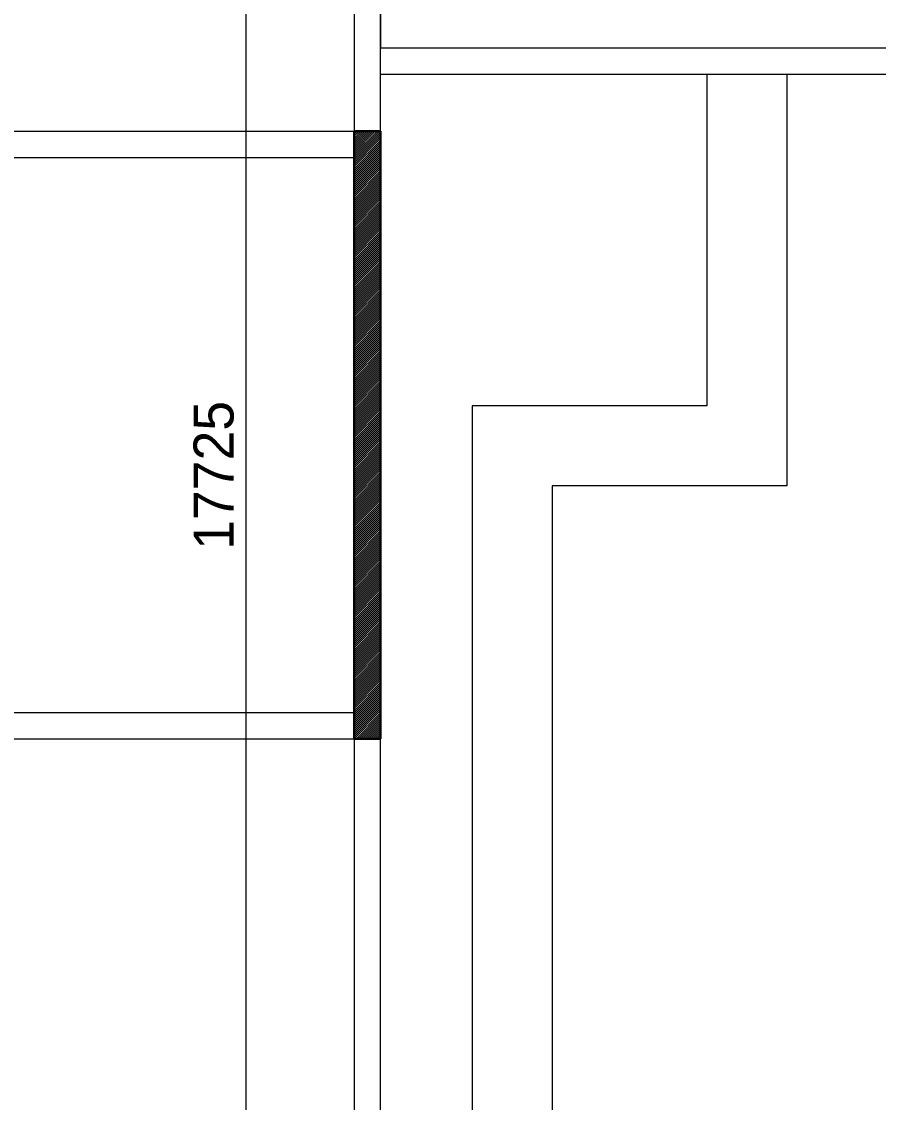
# Model space of a CAD drawing. Header units: metres. Extents: x 5205117 to 5948571, y 646915 to 1143748.
# Drawn here: x 5378304 to 5385789, y 844368 to 853814 of the extents above; entities that cross this region are included whole.
import ezdxf

# ---------------------------------------------------------------- set-up
doc = ezdxf.new("R2010")
doc.units = ezdxf.units.M
doc.header["$MEASUREMENT"] = 0
doc.header["$PDMODE"] = 35
doc.header["$PDSIZE"] = 10
doc.linetypes.add('DASHED', pattern=[0.75, 0.5, -0.25])
doc.linetypes.add('DOT2', pattern=[0.125, 0, -0.125])
doc.layers.get('0').update_dxf_attribs({"color": 1, "linetype": 'DASHED', "lineweight": 30})
for name, color, linetype, lineweight in [('A-Elevation 1', 4, 'Continuous', 13), ('A-Elevation 2', 163, 'Continuous', 9), ('CAR', 251, 'Continuous', 0), ('plot 5', 7, 'Continuous', 30), ('road', 7, 'Continuous', 9), ('road ht', 8, 'Continuous', 5), ('WALL HATCH', 252, 'Continuous', 0)]:
    doc.layers.add(name, color=color, linetype=linetype, lineweight=lineweight)
doc.styles.get("Standard").update_dxf_attribs({"font": 'GOTHIC.TTF'})
doc.dimstyles.get("Standard").update_dxf_attribs({"dimtxt": 2, "dimasz": 1, "dimexe": 0, "dimexo": 0, "dimgap": 0.1, "dimtad": 1, "dimdsep": 46, "dimtxsty": 'Standard', "dimblk": 'OBLIQUE', "dimcen": 0.1, "dimclrd": 256, "dimclre": 256, "dimclrt": 256, "dimadec": 0, "dimazin": 0, "dimtfac": 1, "dimtofl": 0, "dimtmove": 1, "dimatfit": 2, "dimldrblk": 'OPEN90', "dimfxl": 1, "dimtolj": 1, "dimtzin": 0, "dimlwd": -1, "dimlwe": -1, "dimarcsym": 0})

# ---------------------------------------------------------------- blocks, each defined once
blk = doc.blocks.new('sg2')
at = {"layer": 'A-Elevation 1', "ltscale": 5}
blk.add_lwpolyline([(-1956845.727867466, -986688.873917317), (-1989245.727867435, -986688.873917317), (-1989245.727867435, -986918.873917317), (-1971385.727867467, -986918.873917317), (-1971385.727867466, -996568.8739173226), (-1970175.727867466, -996568.8739173245), (-1970175.727867467, -990468.8739177436), (-1962425.727867466, -990468.8739177436), (-1962425.727867466, -995358.8739173282), (-1968375.727867466, -995358.8739173245), (-1968375.727867466, -996568.8739173245), (-1961215.727867467, -996568.87391733), (-1961215.727867467, -986918.873917317), (-1956615.727867466, -986918.873917317)], dxfattribs=at)
blk.add_lwpolyline([(-1970405.727867467, -990238.8739177436), (-1962195.727867467, -990238.8739177436), (-1962195.727867467, -995588.8739173282), (-1968145.727867466, -995588.8739173245), (-1968145.727867466, -996338.8739173245), (-1961445.727867467, -996338.8739173282), (-1961445.727867467, -986918.873917317), (-1971155.727867467, -986918.873917317), (-1971155.727867466, -996338.8739173226), (-1970405.727867466, -996338.8739173226)], close=True, dxfattribs=at)
at = {"layer": 'A-Elevation 2', "ltscale": 5, "flags": 128}
for points in [[(-1971385.727867467, -990468.8739177417), (-1974985.727867468, -990468.8739177417), (-1974985.727867467, -988418.873917317), (-1980885.727867467, -988418.873917317), (-1980885.727867467, -990468.8739177417), (-1989245.727867435, -990468.8739177436), (-1989245.727867435, -986918.873917317)], [(-1971385.727867467, -989768.8739177436), (-1974285.727867467, -989768.8739177436), (-1974285.727867467, -987718.873917317), (-1981585.727867467, -987718.873917317), (-1981585.727867467, -989768.8739177436), (-1988545.727867435, -989768.8739177436), (-1988545.727867435, -986918.873917317)]]:
    blk.add_lwpolyline(points, dxfattribs=at)
blk = doc.blocks.new('_Oblique')
at = {"color": 0, "linetype": 'ByBlock', "lineweight": -2}
blk.add_line((-0.5, -0.5), (0.5, 0.5), dxfattribs=at)
blk = doc.blocks.new('*D192')
at = {"layer": 'Defpoints', "color": 0, "ltscale": 5, "transparency": 16777216}
for p in [(5380267.246395763, 858710.5877386782), (5380267.246395772, 858710.5877386782), (5380267.246395763, 840985.5850750664)]:
    blk.add_point(p, dxfattribs=at)
at = {"layer": 'road ht', "linetype": 'DOT2', "ltscale": 5, "transparency": 16777216}
for p, q in [((5380267.246395763, 858710.5877386782), (5380267.246395772, 858710.5877386782)), ((5380267.246395763, 840985.5850750664), (5380267.246395772, 840985.5850750664))]:
    blk.add_line(p, q, dxfattribs=at)
at = {"layer": 'road ht', "color": 1, "ltscale": 5, "transparency": 16777216}
blk.add_line((5380267.246395772, 840985.5850750664), (5380267.246395772, 858710.5877386782), dxfattribs=at)
at = {"layer": 'road ht', "color": 1, "ltscale": 5, "transparency": 16777216, "xscale": 250, "yscale": 250, "zscale": 250}
for p, rotation in [((5380267.246395772, 858710.5877386782), 90), ((5380267.246395772, 840985.5850750664), 270)]:
    blk.add_blockref('_Oblique', p, dxfattribs=dict(at, rotation=rotation))
at = {"layer": 'road ht', "color": 1, "ltscale": 5, "transparency": 16777216, "insert": (5379983.442860762, 849848.0864068706), "char_height": 350, "attachment_point": 5, "rotation": 90}
blk.add_mtext('\\A1;17725', dxfattribs=at)
blk = doc.blocks.new('_Open90')
at = {"color": 0, "linetype": 'ByBlock', "lineweight": -2}
for p, q in [((-0.5, 0.5), (0, 0)), ((0, 0), (-1, 0)), ((0, 0), (-0.5, -0.5))]:
    blk.add_line(p, q, dxfattribs=at)
blk = doc.blocks.new('ghgd')
at = {"layer": 'CAR', "ltscale": 0.01, "transparency": 33554559}
for p, q in [((5377150.711225001, 852625.5877385256), (5381208.955687705, 852625.5877385589)), ((5377150.711225001, 847775.5877385256), (5381208.955687705, 847775.5877385589)), ((5377150.711225001, 847545.5877385256), (5381208.955687705, 847545.5877385589))]:
    blk.add_line(p, q, dxfattribs=at)
blk.add_lwpolyline([(5377150.711225001, 852855.5877386448), (5381208.955687705, 852855.5877386781)], dxfattribs=at)

msp = doc.modelspace()

# ---------------------------------------------------------------- hatches: boundary and pattern name
at = {"layer": 'WALL HATCH', "ltscale": 10}
h = msp.add_hatch(dxfattribs=at)
h.set_pattern_fill('ANSI31', color=256, scale=100, angle=180)
h.set_pattern_definition([(225, (834390.9987068288, 8.00000000023283), (8.838834764831839, -8.83883476483185), [])])
h.paths.add_polyline_path([(5381208.955687705, 852855.5877386781), (5381438.955687705, 852855.5877386781), (5381438.955687705, 847545.5877386781), (5381208.955687705, 847545.5877386781)])

# ---------------------------------------------------------------- linework, layer by layer
at = {"layer": 'plot 5'}
msp.add_lwpolyline([(5381208.955687705, 852855.5877386781), (5381438.955687705, 852855.5877386781), (5381438.955687705, 847545.5877386781), (5381208.955687705, 847545.5877386781)], close=True, dxfattribs=at)
at = {"layer": 'road', "ltscale": 0.5}
msp.add_line((5381438.955687491, 828625.266908868), (5381438.955687491, 868125.266908868), dxfattribs=at)

# ---------------------------------------------------------------- block references
at = {"layer": 'A-Elevation 1', "rotation": 90}
msp.add_blockref('sg2', (4394520.081770387, 2824740.994776829), dxfattribs=at)
at = {"layer": 'road ht', "transparency": 33554559}
msp.add_blockref('ghgd', (0, 0), dxfattribs=at)

# ---------------------------------------------------------------- dimensions: what is measured, and where the dimension line sits
at = {"layer": 'road ht', "ltscale": 5}
dim = msp.add_linear_dim(base=(5380267.246395772, 858710.5877386782), p1=(5380267.246395761, 840985.585075066), p2=(5380267.246395761, 858710.5877386777), angle=90, dimstyle='Standard', override={"dimtxt": 350, "dimasz": 250, "dimgap": 100, "dimdec": 0, "dimclrd": 1, "dimclrt": 1, "dimtdec": 0, "dimfxl": 0.1}, dxfattribs=at)
dim.commit()
dim.dimension.update_dxf_attribs({"geometry": '*D192', "text_midpoint": (5379983.442860762, 849848.0864068706)})

doc.saveas('drawing.dxf')
